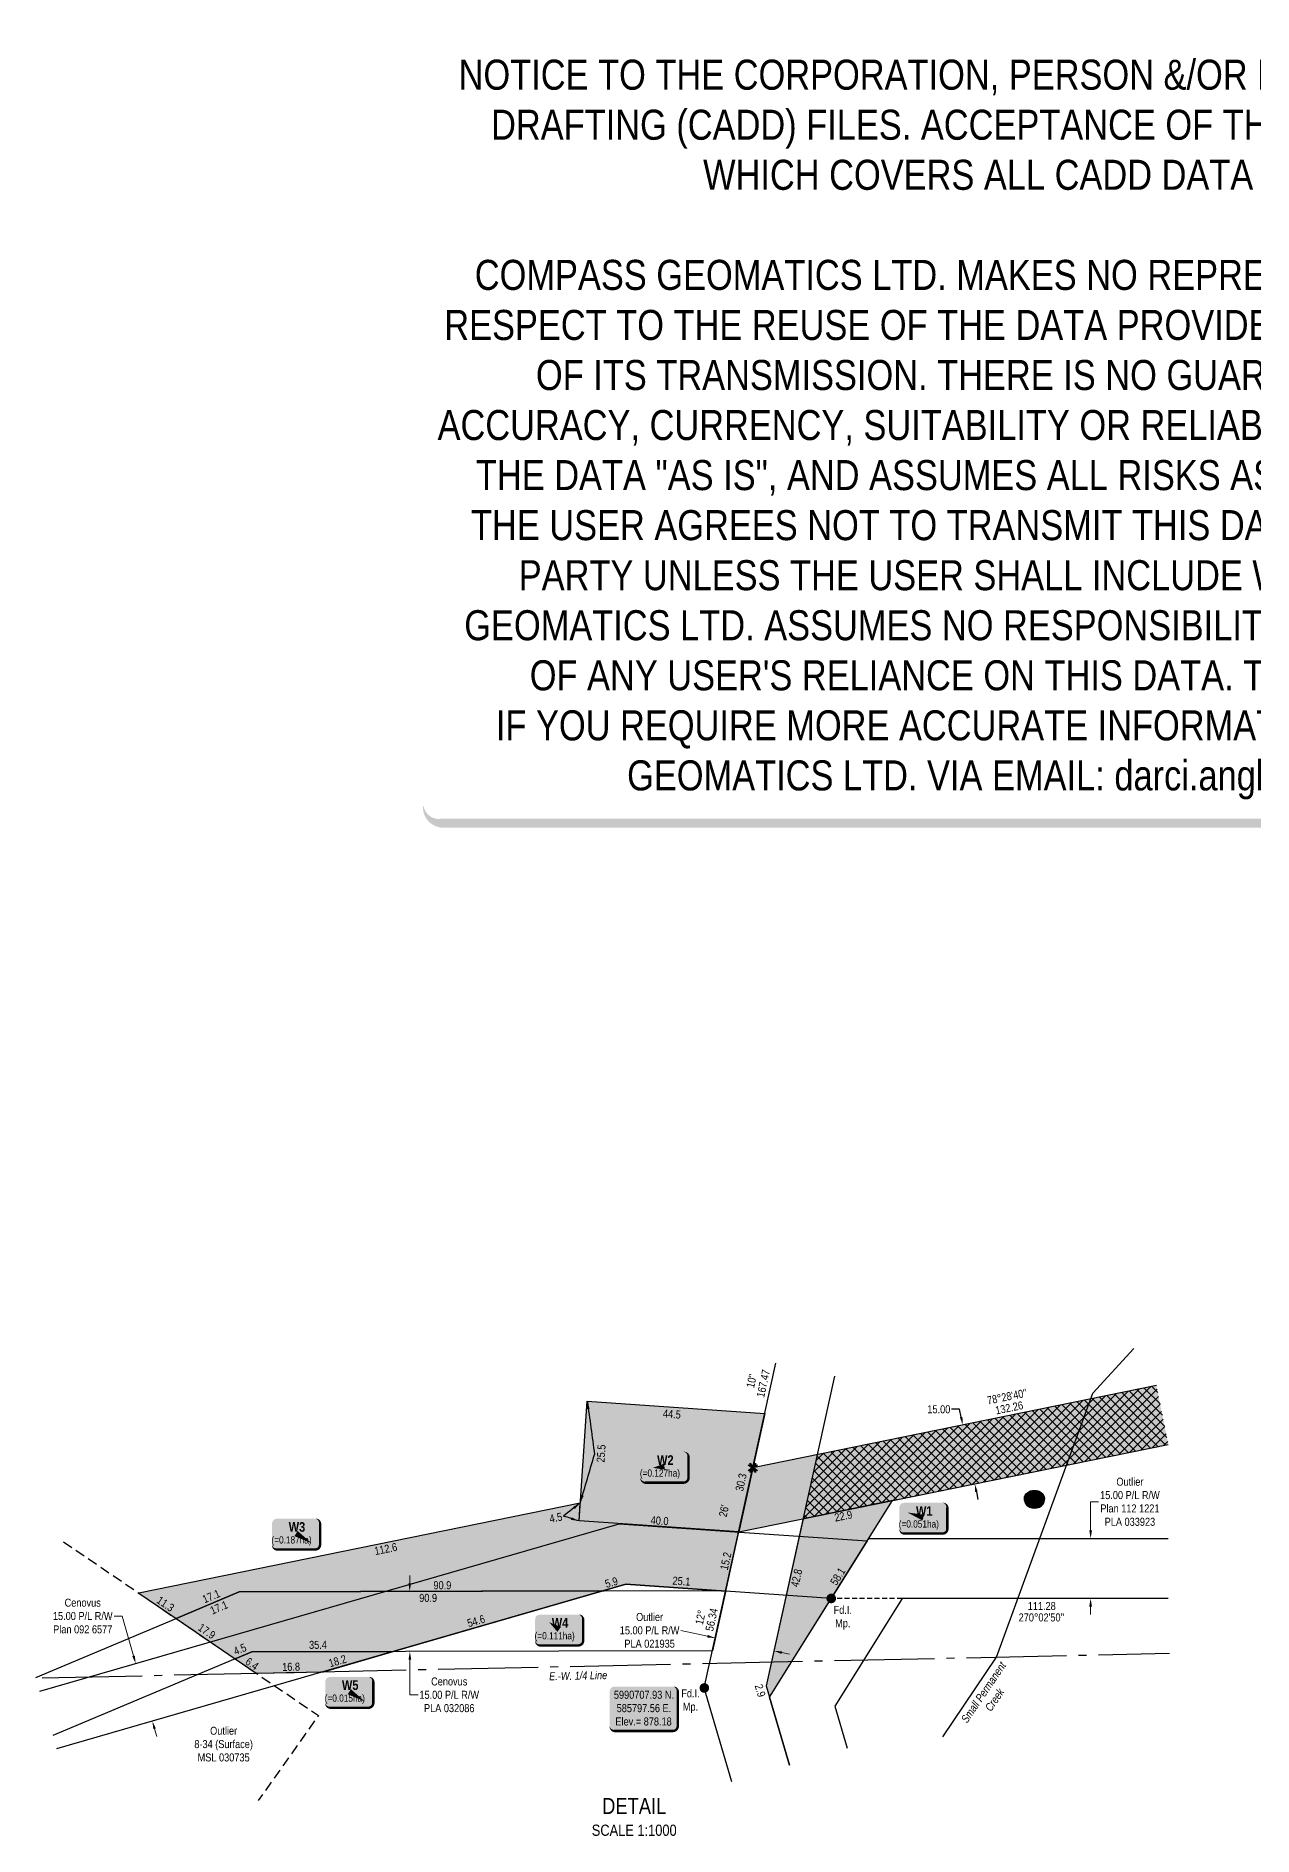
# Model space of a CAD drawing. Extents: x 583467 to 586907, y 5990577 to 5992825.
# Drawn here: x 583467 to 584987, y 5990577 to 5992825 of the extents above; entities that cross this region are included whole.
import ezdxf
from ezdxf.enums import TextEntityAlignment as Align

# ---------------------------------------------------------------- set-up
doc = ezdxf.new("R2010")
doc.units = 0
doc.header["$LTSCALE"] = 5
doc.header["$PDSIZE"] = 0.5
for name, pattern in [('foc-ACCESSROAD', [3.75, 2.5, -1.25]), ('foc-QUARTERLINE', [33, 25, -3, 2, -3]), ('foc-TRAV', [1.875, 1.25, -0.625]), ('foc-WHEELTRACKS', [2, 0.4, -1.6])]:
    doc.linetypes.add(name, pattern=pattern)
doc.layers.get('Defpoints').update_dxf_attribs({"color": 9})
for name, color, linetype in [('C-RW', 13, 'Continuous'), ('C-WS', 13, 'foc-ACCESSROAD'), ('DETAIL-T', 7, 'Continuous'), ('F-RW', 190, 'Continuous'), ('L-BD', 7, 'Continuous'), ('L-BD1', 253, 'Continuous'), ('L-MON', 1, 'Continuous'), ('L-MON-T', 1, 'Continuous'), ('L-QSEC', 8, 'foc-QUARTERLINE'), ('P-CROSSINGS', 250, 'Continuous'), ('P-PROPOSED', 10, 'Continuous'), ('P-PROPOSED-H', 21, 'Continuous'), ('P-TEMP-BLOCKS', 250, 'Continuous'), ('P-TEMP-BLUE-BORE-H', 131, 'Continuous'), ('P-TEMP-H', 41, 'Continuous'), ('P-TEMP-NO CUT-H', 104, 'Continuous'), ('P-TEMP_WORKSPACE', 46, 'Continuous'), ('P-TRAV', 4, 'foc-TRAV'), ('P-TXT', 4, 'Continuous'), ('P-WORKAREA', 113, 'Continuous'), ('P-WORKAREA-H', 111, 'Continuous'), ('P-WORKAREA-T', 113, 'Continuous'), ('T-WATER', 160, 'Continuous'), ('T-WATER-P3', 160, 'foc-WHEELTRACKS'), ('T-WATER-T', 170, 'Continuous')]:
    doc.layers.add(name, color=color, linetype=linetype)
for name, color, linetype, lineweight in [('C-RW-T', 13, 'Continuous', 9), ('C-WS-T', 13, 'Continuous', 9), ('F-RW-T', 190, 'Continuous', 9), ('P-TEMP-T', 46, 'Continuous', 18)]:
    doc.layers.add(name, color=color, linetype=linetype, lineweight=lineweight)
doc.layers.add('DISCLAIMER', color=7, linetype='Continuous', plot=False)
doc.styles.add('80', font='ARIALN.TTF', dxfattribs={"height": 10})
doc.styles.add('80CG', font='ARIALN.TTF', dxfattribs={"height": 10})
doc.styles.add('80L', font='ARIALN.TTF', dxfattribs={"height": 10})
doc.styles.add('BOLD', font='ARIALNB.TTF')
doc.styles.add('Crossing', font='ARIALN.TTF', dxfattribs={"height": 10})
doc.styles.add('foc-LtypeFont', font='ARIALN.TTF', dxfattribs={"height": 7.35})
doc.styles.add('TXT', font='ARIALN.TTF', dxfattribs={"height": 0.2})
doc.linetypes.add('foc-TOPO-flowdirection-NOLINE', pattern='A,0,[">",foc-LtypeFont,S=0.3,R=0,X=0,Y=-0.945],-20,[">",foc-LtypeFont,S=0.3,R=0,X=0,Y=-0.945],0', length=20)
doc.dimstyles.new('Compass 5 000', dxfattribs={"dimscale": 5, "dimtxt": 9, "dimasz": 2, "dimexe": 0.2, "dimexo": 0.0625, "dimgap": 0.5, "dimtad": 0, "dimtih": 1, "dimtoh": 1, "dimzin": 0, "dimdsep": 46, "dimtxsty": '80CG', "dimcen": 0.1, "dimse1": 1, "dimse2": 1, "dimclrd": 256, "dimclrt": 256, "dimaunit": 1, "dimadec": 4, "dimazin": 0, "dimtfac": 0.06, "dimtofl": 0, "dimtmove": 0, "dimatfit": 1, "dimfxl": 0.2, "dimtolj": 1, "dimtzin": 0, "dimlwd": -1, "dimarcsym": 0})

# ---------------------------------------------------------------- blocks, each defined once
blk = doc.blocks.new('fdia')
at = {"color": 255, "const_width": 1}
blk.add_lwpolyline([(-0.5, 0, 1), (0.5, 0, 1)], format="xyb", close=True, dxfattribs=at)
blk = doc.blocks.new('Fdiaa')
blk.add_blockref('fdia', (0, 0))
blk = doc.blocks.new('fdib')
at = {"color": 1, "const_width": 1.6}
blk.add_lwpolyline([(-0.4, 0, 1), (0.4, 0, 1)], format="xyb", close=True, dxfattribs=at)
at = {"color": 1}
blk.add_circle((0, 0), 0.8, dxfattribs=at)
blk = doc.blocks.new('Fdibb')
blk.add_blockref('fdib', (0, 0))
blk = doc.blocks.new('fdicc')
for name in ['Fdibb', 'Fdiaa']:
    blk.add_blockref(name, (0, 0))
blk = doc.blocks.new('FDI')
blk.add_blockref('fdicc', (0, 0))
blk = doc.blocks.new('TEMP')
h = blk.add_hatch(color=255)
h.dxf.hatch_style = 1
h.paths.add_polyline_path([(0, 0.25), (-0.67, 1.15), (-0.67, 0.67), (-1.15, 0.67), (-0.25, 0), (-1.15, -0.67), (-0.67, -0.67), (-0.67, -1.15), (0, -0.25), (0.67, -1.15), (0.67, -0.67), (1.15, -0.67), (0.25, 0), (1.15, 0.67), (0.67, 0.67), (0.67, 1.15)])
h.paths.add_polyline_path([(0.57, 0.85), (0.57, 0.57), (0.85, 0.57), (0.08, 0), (0.85, -0.57), (0.57, -0.57), (0.57, -0.85), (0, -0.08), (-0.57, -0.85), (-0.57, -0.57), (-0.85, -0.57), (-0.08, 0), (-0.85, 0.57), (-0.57, 0.57), (-0.57, 0.85), (0, 0.08)], flags=16)
h = blk.add_hatch(color=1)
h.dxf.hatch_style = 1
h.paths.add_polyline_path([(0, 0.08), (-0.57, 0.85), (-0.57, 0.57), (-0.85, 0.57), (-0.08, 0), (-0.85, -0.57), (-0.57, -0.57), (-0.57, -0.85), (0, -0.08), (0.57, -0.85), (0.57, -0.57), (0.85, -0.57), (0.08, 0), (0.85, 0.57), (0.57, 0.57), (0.57, 0.85)])
at = {"color": 1}
for p, q in [((-0.08, 0), (0.08, 0)), ((0, 0.08), (0, -0.08))]:
    blk.add_line(p, q, dxfattribs=at)
at = {"color": 255, "flags": 128}
blk.add_lwpolyline([(-0.25, 0), (-1.15, 0.67), (-0.67, 0.67), (-0.67, 1.15), (0, 0.25), (0.67, 1.15), (0.67, 0.67), (1.15, 0.67), (0.25, 0), (1.15, -0.67), (0.67, -0.67), (0.67, -1.15), (0, -0.25), (-0.67, -1.15), (-0.67, -0.67), (-1.15, -0.67)], close=True, dxfattribs=at)
at = {"color": 1, "flags": 128}
blk.add_lwpolyline([(-0.08, 0), (-0.85, 0.57), (-0.57, 0.57), (-0.57, 0.85), (0, 0.08), (0.57, 0.85), (0.57, 0.57), (0.85, 0.57), (0.08, 0), (0.85, -0.57), (0.57, -0.57), (0.57, -0.85), (0, -0.08), (-0.57, -0.85), (-0.57, -0.57), (-0.85, -0.57)], close=True, dxfattribs=at)
blk = doc.blocks.new('*D56')
at = {"layer": 'Defpoints', "color": 0, "transparency": 16777216}
for p in [(583606.3, 5990796.6), (583591.3, 5990792.2), (583627.1, 5990724.6)]:
    blk.add_point(p, dxfattribs=at)
at = {"layer": 'F-RW-T', "transparency": 16777216}
for p, q in [((583574.2, 5990851.5), (583564.2, 5990851.5)), ((583588.5, 5990801.8), (583574.2, 5990851.5)), ((583614.9, 5990710.6), (583617.7, 5990701))]:
    blk.add_line(p, q, dxfattribs=at)
for points in [[(583590.1, 5990802.3), (583586.9, 5990801.4), (583591.3, 5990792.2)], [(583616.5, 5990711.1), (583613.3, 5990710.2), (583612.1, 5990720.2)]]:
    blk.add_solid(points, dxfattribs=at)
at = {"layer": 'F-RW-T', "transparency": 16777216, "insert": (583525.1, 5990851.5), "char_height": 10, "attachment_point": 5, "style": '80CG'}
blk.add_mtext('\\A1;Cenovus\\P15.00 P/L R/W\\PPlan 092 6577', dxfattribs=at)
blk = doc.blocks.new('*D57')
at = {"layer": 'C-RW-T', "transparency": 16777216}
for p, q in [((584784.1, 5990958.4), (584784.1, 5990994.2)), ((584784.1, 5990994.2), (584794.1, 5990994.2)), ((584784.1, 5990863.4), (584784.1, 5990853.4))]:
    blk.add_line(p, q, dxfattribs=at)
for points in [[(584782.5, 5990958.4), (584785.8, 5990958.4), (584784.1, 5990948.4)], [(584782.4, 5990863.4), (584785.8, 5990863.4), (584784.1, 5990873.4)]]:
    blk.add_solid(points, dxfattribs=at)
at = {"layer": 'Defpoints', "color": 0, "transparency": 16777216}
for p in [(584812.9, 5990948.4), (584784.1, 5990873.4), (584812.9, 5990873.4)]:
    blk.add_point(p, dxfattribs=at)
at = {"layer": 'C-RW-T', "transparency": 16777216, "insert": (584833.2, 5990994.2), "char_height": 10, "attachment_point": 5, "style": '80CG'}
blk.add_mtext('\\A1;Outlier\\P15.00 P/L R/W\\PPlan 112 1221\\PPLA 033923', dxfattribs=at)
blk = doc.blocks.new('*D58')
at = {"layer": 'Defpoints', "color": 0, "transparency": 16777216}
for p in [(584624.4, 5991090.1), (584659.8, 5991097.3), (584674.7, 5991023.9)]:
    blk.add_point(p, dxfattribs=at)
at = {"layer": 'P-TXT', "transparency": 16777216}
for p, q in [((584620.4, 5991109.7), (584610.4, 5991109.7)), ((584622.4, 5991099.9), (584620.4, 5991109.7)), ((584641.4, 5991006.8), (584643.4, 5990997))]:
    blk.add_line(p, q, dxfattribs=at)
for points in [[(584624, 5991100.2), (584620.8, 5991099.6), (584624.4, 5991090.1)], [(584643, 5991007.2), (584639.7, 5991006.5), (584639.4, 5991016.6)]]:
    blk.add_solid(points, dxfattribs=at)
at = {"layer": 'P-TXT', "transparency": 16777216, "insert": (584594.5, 5991109.7), "char_height": 10, "attachment_point": 5, "style": '80CG'}
blk.add_mtext('\\A1;15.00', dxfattribs=at)
blk = doc.blocks.new('*D59')
at = {"layer": 'C-RW-T', "transparency": 16777216}
for p, q in [((584305.6, 5990826.3), (584272.3, 5990833.6)), ((584398.3, 5990805.8), (584408.1, 5990803.7))]:
    blk.add_line(p, q, dxfattribs=at)
for points in [[(584305.9, 5990827.9), (584305.2, 5990824.6), (584315.3, 5990824.1)], [(584398.7, 5990807.4), (584398, 5990804.2), (584388.6, 5990808)]]:
    blk.add_solid(points, dxfattribs=at)
at = {"layer": 'Defpoints', "color": 0, "transparency": 16777216}
for p in [(584385.9, 5991144.1), (584459.1, 5991128), (584388.6, 5990808)]:
    blk.add_point(p, dxfattribs=at)
at = {"layer": 'C-RW-T', "transparency": 16777216, "insert": (584233.2, 5990833.6), "char_height": 10, "attachment_point": 5, "style": '80CG'}
blk.add_mtext('\\A1;Outlier\\P15.00 P/L R/W\\PPLA 021935', dxfattribs=at)
blk = doc.blocks.new('*U60')
at = {"true_color": 0xff8aff}
h = blk.add_hatch(color=211, dxfattribs=at)
edge = h.paths.add_edge_path()
edge.add_line((-24, -20), (24, -20))
edge.add_arc((24, -14), 6, 270, 360)
edge.add_line((30, -14), (30, 12.5))
edge.add_arc((24, 12.5), 6, 0, 90)
edge.add_line((24, 18.5), (-24, 18.5))
edge.add_arc((-24, 12.5), 6, 90, 180)
edge.add_line((-30, 12.5), (-30, -14))
edge.add_arc((-24, -14), 6, 180, 270)
at = {"color": 250, "flags": 128}
blk.add_lwpolyline([(-24, -20, 3, 3, 0), (24, -20, 3, 3, 0.414214), (30, -14, 3, 3, 0), (30, 12.5, 3, 0, 0.414214), (24, 18.5, 0, 0, 0), (-24, 18.5, 0, 0, 0.414214), (-30, 12.5, 0, 0, 0), (-30, -14, 0, 3, 0.414214)], format="xyseb", close=True, dxfattribs=at)
at = {"flags": 128}
blk.add_lwpolyline([(-19.7, 6.3, 0, 7.5, 0), (0, 0, 0, 0, 0)], format="xyseb", dxfattribs=at)
at = {"color": 250}
for tag, p, height, style in [('TEMP_AREA_W1_001', (-9.2, 2.2), 12, 'BOLD'), ('ENTER_TEXT_001', (-30.7, -12.5), 9, '80')]:
    blk.add_attdef(tag, p, '', height=height, dxfattribs=dict(at, style=style))
blk = doc.blocks.new('*U61')
at = {"true_color": 0xff8aff}
h = blk.add_hatch(color=211, dxfattribs=at)
edge = h.paths.add_edge_path()
edge.add_line((-24, -20), (24, -20))
edge.add_arc((24, -14), 6, 270, 360)
edge.add_line((30, -14), (30, 12.5))
edge.add_arc((24, 12.5), 6, 0, 90)
edge.add_line((24, 18.5), (-24, 18.5))
edge.add_arc((-24, 12.5), 6, 90, 180)
edge.add_line((-30, 12.5), (-30, -14))
edge.add_arc((-24, -14), 6, 180, 270)
at = {"color": 250, "flags": 128}
blk.add_lwpolyline([(-24, -20, 3, 3, 0), (24, -20, 3, 3, 0.414214), (30, -14, 3, 3, 0), (30, 12.5, 3, 0, 0.414214), (24, 18.5, 0, 0, 0), (-24, 18.5, 0, 0, 0.414214), (-30, 12.5, 0, 0, 0), (-30, -14, 0, 3, 0.414214)], format="xyseb", close=True, dxfattribs=at)
at = {"flags": 128}
blk.add_lwpolyline([(-14.4, -1.5, 0, 7.5, 0), (0, 0, 0, 0, 0)], format="xyseb", dxfattribs=at)
at = {"color": 250}
for tag, p, height, style in [('TEMP_AREA_W1_001', (-9.2, 2.2), 12, 'BOLD'), ('ENTER_TEXT_001', (-30.7, -12.5), 9, '80')]:
    blk.add_attdef(tag, p, '', height=height, dxfattribs=dict(at, style=style))
blk = doc.blocks.new('*U51')
h = blk.add_hatch(color=254)
edge = h.paths.add_edge_path()
edge.add_line((-36.5, -28.5), (36.5, -28.5))
edge.add_arc((36.5, -22.5), 6, 270, 360)
edge.add_line((42.5, -22.5), (42.5, 21))
edge.add_arc((36.5, 21), 6, 0, 90)
edge.add_line((36.5, 27), (-36.5, 27))
edge.add_arc((-36.5, 21), 6, 90, 180)
edge.add_line((-42.5, 21), (-42.5, -22.5))
edge.add_arc((-36.5, -22.5), 6, 180, 270)
at = {"color": 1, "flags": 128}
blk.add_lwpolyline([(-36.5, -28.5, 3, 3, 0), (36.5, -28.5, 3, 3, 0.414214), (42.5, -22.5, 3, 3, 0), (42.5, 21, 3, 0, 0.414214), (36.5, 27, 0, 0, 0), (-36.5, 27, 0, 0, 0.414214), (-42.5, 21, 0, 0, 0), (-42.5, -22.5, 0, 3, 0.414214)], format="xyseb", close=True, dxfattribs=at)
blk.add_lwpolyline([(-40.9, -11.1, 0, 10, 0), (0, 0, 5, 5, 0)], format="xyseb", dxfattribs=at)
at = {"color": 1, "style": '80'}
blk.add_attdef('ENTER_TEXT_001', (-36, -5), '', height=10, dxfattribs=at)
blk = doc.blocks.new('xing2')
h = blk.add_hatch(color=50)
h.dxf.hatch_style = 1
edge = h.paths.add_edge_path()
edge.add_ellipse((0, 0), major_axis=(-12.5, 0), ratio=0.816297, start_angle=0, end_angle=360)
h = blk.add_hatch(color=250)
h.dxf.hatch_style = 1
edge = h.paths.add_edge_path()
edge.add_ellipse((0, -2), major_axis=(-12.5, 0), ratio=0.816297, start_angle=0, end_angle=180)
edge.add_line((12.5, -2), (12.5, 0))
edge.add_ellipse((0, 0), major_axis=(-12.5, 0), ratio=0.816297, start_angle=0, end_angle=180, ccw=False)
edge.add_line((-12.5, 0), (-12.5, -2))
at = {"color": 250}
blk.add_ellipse((0, 0), major_axis=(-12.5, 0), ratio=0.816297, dxfattribs=at)
blk.add_ellipse((0, -2), major_axis=(-12.5, 0), ratio=0.816297, start_param=0, end_param=3.141593, dxfattribs=at)
at = {"color": 250, "style": 'Crossing'}
blk.add_attdef('CROSSING', text='', height=9, dxfattribs=at).set_placement((0.1, 0), align=Align.MIDDLE_CENTER)
at = {"color": 250, "style": 'Crossing', "flags": 1}
for tag, p in [('DESCRIPTION', (0.1, -25.8)), ('OWNER', (0.1, -12.5)), ('LOCATION', (0.1, -39.3)), ('DWG_REF', (0.1, -52.8))]:
    blk.add_attdef(tag, text='', height=9, dxfattribs=at).set_placement(p, align=Align.MIDDLE_CENTER)
blk = doc.blocks.new('*U63')
h = blk.add_hatch(color=111)
edge = h.paths.add_edge_path()
edge.add_line((-24, -20), (24, -20))
edge.add_arc((24, -14), 6, 270, 360)
edge.add_line((30, -14), (30, 12.5))
edge.add_arc((24, 12.5), 6, 0, 90)
edge.add_line((24, 18.5), (-24, 18.5))
edge.add_arc((-24, 12.5), 6, 90, 180)
edge.add_line((-30, 12.5), (-30, -14))
edge.add_arc((-24, -14), 6, 180, 270)
at = {"color": 250, "flags": 128}
blk.add_lwpolyline([(-24, -20, 3, 3, 0), (24, -20, 3, 3, 0.414214), (30, -14, 3, 3, 0), (30, 12.5, 3, 0, 0.414214), (24, 18.5, 0, 0, 0), (-24, 18.5, 0, 0, 0.414214), (-30, 12.5, 0, 0, 0), (-30, -14, 0, 3, 0.414214)], format="xyseb", close=True, dxfattribs=at)
at = {"flags": 128}
blk.add_lwpolyline([(-12.5, 9, 0, 7.5, 0), (0, 0, 0, 0, 0)], format="xyseb", dxfattribs=at)
at = {"color": 250}
for tag, p, height, style in [('TEMP_AREA_W1_001', (-9.2, 2.2), 12, 'BOLD'), ('ENTER_TEXT_001', (-30.7, -12.5), 9, '80')]:
    blk.add_attdef(tag, p, '', height=height, dxfattribs=dict(at, style=style))
blk = doc.blocks.new('*U64')
at = {"true_color": 0xff8aff}
h = blk.add_hatch(color=211, dxfattribs=at)
edge = h.paths.add_edge_path()
edge.add_line((-24, -20), (24, -20))
edge.add_arc((24, -14), 6, 270, 360)
edge.add_line((30, -14), (30, 12.5))
edge.add_arc((24, 12.5), 6, 0, 90)
edge.add_line((24, 18.5), (-24, 18.5))
edge.add_arc((-24, 12.5), 6, 90, 180)
edge.add_line((-30, 12.5), (-30, -14))
edge.add_arc((-24, -14), 6, 180, 270)
at = {"color": 250, "flags": 128}
blk.add_lwpolyline([(-24, -20, 3, 3, 0), (24, -20, 3, 3, 0.414214), (30, -14, 3, 3, 0), (30, 12.5, 3, 0, 0.414214), (24, 18.5, 0, 0, 0), (-24, 18.5, 0, 0, 0.414214), (-30, 12.5, 0, 0, 0), (-30, -14, 0, 3, 0.414214)], format="xyseb", close=True, dxfattribs=at)
at = {"flags": 128}
blk.add_lwpolyline([(19.5, -12.3, 0, 7.5, 0), (0, 0, 0, 0, 0)], format="xyseb", dxfattribs=at)
at = {"color": 250}
for tag, p, height, style in [('TEMP_AREA_W1_001', (-9.2, 2.2), 12, 'BOLD'), ('ENTER_TEXT_001', (-30.7, -12.5), 9, '80')]:
    blk.add_attdef(tag, p, '', height=height, dxfattribs=dict(at, style=style))
blk = doc.blocks.new('Disclaimer_Legal')
at = {"layer": 'DISCLAIMER', "color": 254, "flags": 128}
blk.add_lwpolyline([(-3612.9, -1104.6, 37.5, 37.5, 0), (4096.1, -1104.6, 37.5, 37.5, 0.414214), (4171.1, -1029.6, 37.5, 37.5, 0), (4171.1, 2078.7, 37.5, 0, 0.414214), (4096.1, 2153.7, 0, 0, 0), (-3612.9, 2153.7, 0, 0, 0.414214), (-3687.9, 2078.7, 0, 0, 0), (-3687.9, -1029.6, 0, 37.5, 0.414214)], format="xyseb", close=True, dxfattribs=at)
at = {"layer": 'DISCLAIMER', "color": 254, "insert": (241.6, 533.9), "char_height": 125, "width": 7717.568, "attachment_point": 5, "style": '80'}
blk.add_mtext('NOTICE TO THE CORPORATION, PERSON &/OR PERSONS REGARDING THIS COMPUTER AIDED DESIGN AND DRAFTING (CADD) FILES. ACCEPTANCE OF THE CADD DATA IS BASED ON THE FOLLOWING DISCLAIMER WHICH COVERS ALL CADD DATA RECIEVED FROM COMPASS GEOMATICS LTD.\\P{\\fArial Narrow|b1|i0|c0|p34;DISCLAIMER}\\PCOMPASS GEOMATICS LTD. MAKES NO REPRESENTATION OR WARRANTIES, EXPRESS OR IMPLIED, WITH RESPECT TO THE REUSE OF THE DATA PROVIDED HEREWITH, REGARDLESS OF ITS FORMAT OR THE MEANS OF ITS TRANSMISSION. THERE IS NO GUARANTEE OR REPRESENTATION TO THE USER AS TO THE ACCURACY, CURRENCY, SUITABILITY OR RELIABILITY OF THIS DATA FOR ANY PURPOSE. THE USER ACCEPTS THE DATA "AS IS", AND ASSUMES ALL RISKS ASSOCIATED WITH ITS USE. BY ACCEPTANCE OF THIS DATA, THE USER AGREES NOT TO TRANSMIT THIS DATA OR PROVIDE ACCESS OR ANY PART OF IT TO ANOTHER PARTY UNLESS THE USER SHALL INCLUDE WITH THE DATA A COPY OF THIS DISCLAIMER. COMPASS GEOMATICS LTD. ASSUMES NO RESPONSIBILITY FOR ACTUAL OR CONSEQUENTIAL DAMAGE AS A RESULT OF ANY USER\'S RELIANCE ON THIS DATA. THIS CADD FILE IS FOR ILLUSTRATION PURPOSES ONLY.\\PIF YOU REQUIRE MORE ACCURATE INFORMATION, PLEASE CONTACT DARCI ANGLEHART AT COMPASS GEOMATICS LTD. VIA EMAIL: darci.anglehart@compassgeomatics.ca OR CELL: 506-961-7292', dxfattribs=at)
blk = doc.blocks.new('*D66')
at = {"layer": 'Defpoints', "color": 0, "transparency": 16777216}
for p in [(584011.8, 5990882.5), (583933.7, 5990807.2), (584012, 5990807.4)]:
    blk.add_point(p, dxfattribs=at)
at = {"layer": 'F-RW-T', "transparency": 16777216}
for p, q in [((583933.6, 5990892.3), (583933.5, 5990902.3)), ((583933.8, 5990797.2), (583933.9, 5990753.1)), ((583933.9, 5990753.1), (583943.9, 5990753.1))]:
    blk.add_line(p, q, dxfattribs=at)
for points in [[(583935.2, 5990892.3), (583931.9, 5990892.3), (583933.6, 5990882.3)], [(583935.4, 5990797.2), (583932.1, 5990797.2), (583933.7, 5990807.2)]]:
    blk.add_solid(points, dxfattribs=at)
at = {"layer": 'F-RW-T', "transparency": 16777216, "insert": (583982.9, 5990753.1), "char_height": 10, "attachment_point": 5, "style": '80CG'}
blk.add_mtext('\\A1;Cenovus\\P15.00 P/L R/W\\PPLA 032086', dxfattribs=at)

msp = doc.modelspace()

# ---------------------------------------------------------------- hatches: boundary and pattern name
at = {"layer": 'P-PROPOSED-H'}
h = msp.add_hatch(color=256, dxfattribs=at)
h.dxf.hatch_style = 1
h.paths.add_polyline_path([(584881.171, 5991065.94), (584866.196, 5991139.395), (584362.183, 5991036.644), (584344.518, 5990956.534)])
at = {"layer": 'P-TEMP-BLUE-BORE-H'}
msp.add_hatch(color=256, dxfattribs=at).paths.add_polyline_path([(584881.171, 5991065.94), (584866.196, 5991139.395), (584442.6, 5991053.038), (584424.935, 5990972.929)])
at = {"layer": 'P-TEMP-H'}
h = msp.add_hatch(color=256, dxfattribs=at)
h.dxf.hatch_style = 1
h.paths.add_polyline_path([(584344.518, 5990956.534), (584145.081, 5990970.29), (584155.398, 5991119.867), (584377.162, 5991104.572)])
h = msp.add_hatch(color=256, dxfattribs=at)
h.dxf.hatch_style = 1
h.paths.add_polyline_path([(584424.935, 5990972.929), (584378.927, 5990764.29), (584382.991, 5990750.369), (584536.626, 5990995.699)])
h = msp.add_hatch(color=256, dxfattribs=at)
h.dxf.hatch_style = 1
h.paths.add_polyline_path([(583641.634, 5990848.453), (583720.603, 5990881.634), (584174.926, 5990882.912), (584203.345, 5990891.127), (584328.341, 5990882.506), (584344.518, 5990956.534), (584145.081, 5990970.29), (584146.627, 5990992.7), (583595.012, 5990880.244)])
h = msp.add_hatch(color=256, dxfattribs=at)
h.dxf.hatch_style = 1
h.paths.add_polyline_path([(583715.487, 5990798.098), (583741.8, 5990780.129), (583825.692, 5990781.963), (583913.008, 5990807.202), (583736.251, 5990806.824)])
at = {"layer": 'P-TEMP-NO CUT-H', "ltscale": 2}
h = msp.add_hatch(dxfattribs=at)
h.set_pattern_fill('ANSI37', color=256, scale=2.498877)
h.set_pattern_definition([(45, (-384.174, 4823.824), (-5.61013842, 5.61013842), []), (135, (-384.174, 4823.824), (-5.61013842, -5.61013842), [])])
h.paths.add_polyline_path([(584881.171, 5991065.94), (584866.196, 5991139.395), (584442.6, 5991053.038), (584424.935, 5990972.929)])
at = {"layer": 'P-WORKAREA-H'}
h = msp.add_hatch(color=256, dxfattribs=at)
h.dxf.hatch_style = 1
h.paths.add_polyline_path([(583641.634, 5990848.453), (583715.487, 5990798.098), (583736.251, 5990806.824), (583913.008, 5990807.202), (584174.926, 5990882.912), (583720.603, 5990881.634)])

# ---------------------------------------------------------------- linework, layer by layer
at = {"layer": 'C-RW'}
for points in [[(584335.837, 5990644.269), (584301.553, 5990761.696), (584390.982, 5991167.243)], [(584464.223, 5991151.092), (584378.927, 5990764.29), (584407.831, 5990665.288)], [(584407.831, 5990665.288), (584382.991, 5990750.369), (584507.061, 5990948.489), (584881.153, 5990948.431)], [(584881.141, 5990873.431), (584548.582, 5990873.482), (584464.417, 5990739.084), (584479.825, 5990686.307)]]:
    msp.add_lwpolyline(points, dxfattribs=at)
at = {"layer": 'C-WS', "flags": 128}
msp.add_lwpolyline([(583501.028, 5990944.331), (583641.634, 5990848.453), (583715.487, 5990798.098), (583741.912, 5990780.053), (583819.555, 5990727.139), (583744.399, 5990620.951)], dxfattribs=at)
at = {"layer": 'F-RW'}
msp.add_lwpolyline([(583471.699, 5990757.672), (584195.27, 5990966.828), (584333.5, 5990957.294), (584505.161, 5990945.455), (584460.169, 5990873.414), (584328.341, 5990882.506), (584203.345, 5990891.127), (583492.516, 5990685.654)], dxfattribs=at)
at = {"layer": 'L-QSEC'}
msp.add_line((583474.309, 5990774.284), (584882.635, 5990805.06), dxfattribs=at)
at = {"layer": 'P-PROPOSED', "flags": 128}
msp.add_lwpolyline([(584866.196, 5991139.395), (584362.183, 5991036.644), (584344.518, 5990956.534), (584881.171, 5991065.94)], dxfattribs=at)
at = {"layer": 'P-TEMP_WORKSPACE'}
for points in [[(584344.518, 5990956.534), (584145.081, 5990970.29), (584155.398, 5991119.867), (584377.162, 5991104.572)], [(583641.634, 5990848.453), (583720.603, 5990881.634), (584174.926, 5990882.912), (584203.345, 5990891.127), (584328.341, 5990882.506), (584344.518, 5990956.534), (584145.081, 5990970.29), (584146.627, 5990992.7), (583595.012, 5990880.244)], [(583715.487, 5990798.098), (583741.8, 5990780.129), (583825.692, 5990781.963), (583913.008, 5990807.202), (583736.251, 5990806.824)]]:
    msp.add_lwpolyline(points, close=True, dxfattribs=at)
at = {"layer": 'P-TRAV', "flags": 128}
msp.add_lwpolyline([(584548.582, 5990873.482), (584460.098, 5990873.496)], dxfattribs=at)
at = {"layer": 'P-WORKAREA'}
msp.add_lwpolyline([(583641.634, 5990848.453), (583715.487, 5990798.098), (583736.251, 5990806.824), (583913.008, 5990807.202), (584174.926, 5990882.912), (583720.603, 5990881.634)], close=True, dxfattribs=at)
at = {"layer": 'T-WATER', "flags": 128}
msp.add_lwpolyline([(584599.312, 5990700.447), (584666.732, 5990799.962), (584786.764, 5991129.982), (584838.2, 5991185.7)], dxfattribs=at)
at = {"layer": 'T-WATER-P3', "linetype": 'foc-TOPO-flowdirection-NOLINE', "flags": 128}
msp.add_lwpolyline([(584599.312, 5990700.447), (584666.732, 5990799.962), (584786.764, 5991129.982), (584838.2, 5991185.7)], dxfattribs=at)

# ---------------------------------------------------------------- block references
at = {"layer": 'DISCLAIMER', "xscale": 0.2999999999999998, "yscale": 0.2999999999999998, "zscale": 0.2999999999999998}
msp.add_blockref('Disclaimer_Legal', (585056.865, 5992173.233), dxfattribs=at)
at = {"layer": 'L-MON', "xscale": 4.997753599999977, "yscale": 4.997753599999977, "zscale": 4.997753599999977}
msp.add_blockref('TEMP', (584362.183, 5991036.644), dxfattribs=at)
at = {"layer": 'P-CROSSINGS', "xscale": 0.99955072, "yscale": 0.99955072, "zscale": 0.99955072}
msp.add_blockref('xing2', (584713.899, 5990998.318), dxfattribs=at).add_auto_attribs({'CROSSING': 'X4'})
at = {"layer": 'P-TEMP-BLOCKS', "xscale": 0.99955072, "yscale": 0.99955072, "zscale": 0.99955072}
for name, p, values in [('*U61', (584251.772, 5991038.109), {'TEMP_AREA_W1_001': 'W2', 'ENTER_TEXT_001': '(=0.127ha)'}), ('*U64', (583791.57, 5990954.624), {'TEMP_AREA_W1_001': 'W3', 'ENTER_TEXT_001': '(=0.187ha)'}), ('*U60', (584575.172, 5990974.501), {'TEMP_AREA_W1_001': 'W1', 'ENTER_TEXT_001': '(=0.051ha)'}), ('*U63', (584120.237, 5990834.86), {'TEMP_AREA_W1_001': 'W4', 'ENTER_TEXT_001': '(=0.111ha)'}), ('*U64', (583858.091, 5990756.994), {'TEMP_AREA_W1_001': 'W5', 'ENTER_TEXT_001': '(=0.015ha)'})]:
    msp.add_blockref(name, p, dxfattribs=at).add_auto_attribs(values)

# ---------------------------------------------------------------- texts
at = {"layer": 'C-WS-T', "insert": (583701.097, 5990691.535), "char_height": 9.99551, "width": 78.95946, "attachment_point": 5, "style": '80CG'}
msp.add_mtext('\\A1;Outlier\\P8-34 (Surface)\\PMSL 030735', dxfattribs=at)
at = {"layer": 'DETAIL-T', "color": 3, "insert": (584214, 5990600.553), "char_height": 19.99101, "width": 105.45819, "attachment_point": 5, "style": '80CG'}
msp.add_mtext('DETAIL\\P{\\H0.7x;SCALE 1:1000}', dxfattribs=at)
at = {"layer": 'L-BD', "style": '80L'}
for s, p in [("10''", (584360.535, 5991145.214)), ('167.47', (584375.177, 5991141.985)), ("26'", (584326.019, 5990982.886)), ('56.34', (584310.632, 5990846.966)), ('12°', (584296.723, 5990850.033))]:
    msp.add_text(s, height=9.9955, rotation=77.5637, dxfattribs=at).set_placement(p, align=Align.MIDDLE)
at = {"layer": 'L-BD1', "style": '80L'}
for s, p in [("78°28'40''", (584679.551, 5991125.572)), ('132.26', (584682.396, 5991111.616))]:
    msp.add_text(s, height=9.9955, rotation=11.5227, dxfattribs=at).set_placement(p, align=Align.MIDDLE)
at = {"layer": 'L-QSEC', "insert": (584143.961, 5990776.968), "char_height": 9.99551, "width": 72.37306, "attachment_point": 5, "rotation": 1.251891, "style": '80CG'}
msp.add_mtext('\\A1;{\\fArial Narrow|b0|i1|c0|p34;E.-W. 1/4 Line}', dxfattribs=at)
at = {"layer": 'P-TEMP-T', "char_height": 9.9955, "attachment_point": 5, "style": '80CG'}
for s, insert, width, rotation in [('\\A1;44.5', (584261.097, 5991103.716), 21.91143, 356.054512), ('\\A1;25.5', (584172.649, 5991054.56), 21.91143, 86.054512), ('\\A1;30.3', (584347.48, 5991018.503), 21.84325, 77.564417), ('\\A1;4.5', (584116.073, 5990974.328), 15.54322, 11.522732), ('\\A1;40.0', (584245.719, 5990970.564), 21.87052, 356.054512), ('\\A1;22.9', (584475.204, 5990976.424), 21.87052, 11.522732), ('\\A1;112.6', (583903.633, 5990935.279), 28.21147, 11.522732), ('\\A1;15.2', (584328.372, 5990920.103), 21.84325, 77.564417), ('\\A1;42.8', (584416.772, 5990899.052), 15.45458, 77.564417), ('\\A1;58.1', (584468.343, 5990900.964), 21.87052, 58.010755), ('\\A1;17.1', (583685.583, 5990876.168), 21.84325, 22.790878), ('\\A1;90.9', (583974.36, 5990889.946), 21.87052, 0.161231), ('\\A1;5.9', (584185.513, 5990893.506), 15.50231, 16.122512), ('\\A1;25.1', (584272.996, 5990895.061), 21.84325, 356.054512), ('\\A1;11.3', (583628.441, 5990866.635), 21.84325, 325.851177), ('\\A1;6.4', (583736.518, 5990791.804), 15.45458, 325.851177), ('\\A1;16.8', (583785.375, 5990788.085), 21.87052, 1.251891), ('\\A1;18.2', (583843.407, 5990795.275), 21.87052, 16.122512), ('\\A1;2.9', (584371.299, 5990758.423), 15.50231, 286.275635)]:
    msp.add_mtext(s, dxfattribs=dict(at, insert=insert, width=width, rotation=rotation))
at = {"layer": 'P-WORKAREA-T', "char_height": 9.9955, "attachment_point": 5, "style": '80CG'}
for s, insert, width, rotation in [('\\A1;17.1', (583695.235, 5990862.13), 21.84325, 22.790878), ('\\A1;90.9', (583956.539, 5990874.109), 21.84325, 0.161231), ('\\A1;17.9', (583680.075, 5990832.473), 21.84325, 325.851177), ('\\A1;54.6', (584016.479, 5990845.273), 21.84325, 16.122512), ('\\A1;4.5', (583721.408, 5990809.995), 15.54322, 22.794022), ('\\A1;35.4', (583818.919, 5990815.473), 21.8228, 0.122602)]:
    msp.add_mtext(s, dxfattribs=dict(at, insert=insert, width=width, rotation=rotation))
at = {"layer": 'T-WATER-T', "insert": (584646.219, 5990759.122), "char_height": 10, "width": 88.40832, "attachment_point": 2, "rotation": 55.882527, "style": 'TXT'}
msp.add_mtext('{\\fArial Narrow|b0|i1|c0|p34;Small Permanent \\PCreek}', dxfattribs=at)

# ---------------------------------------------------------------- dimensions: what is measured, and where the dimension line sits
at = {"layer": 'C-RW-T', "color": 5}
dim = msp.add_linear_dim(base=(584784.115, 5990873.446), p1=(584812.931, 5990948.442), p2=(584812.92, 5990873.442), angle=269.991243, text='Outlier\\P15.00 P/L R/W\\PPlan 112 1221\\PPLA 033923', dimstyle='Compass 5 000', dxfattribs=at)
dim.commit()
dim.dimension.update_dxf_attribs({"geometry": '*D57', "text_midpoint": (584833.22, 5990994.164), "dimtype": 161})
at = {"layer": 'F-RW-T', "color": 5}
dim = msp.add_linear_dim(base=(583591.286, 5990792.24), p1=(583627.093, 5990724.555), p2=(583606.275, 5990796.573), angle=106.122512, text='Cenovus\\P15.00 P/L R/W\\PPlan 092 6577', dimstyle='Compass 5 000', dxfattribs=at)
dim.commit()
dim.dimension.update_dxf_attribs({"geometry": '*D56', "text_midpoint": (583525.074, 5990851.485), "dimtype": 161})
at = {"layer": 'F-RW-T'}
dim = msp.add_linear_dim(base=(583933.735, 5990807.246), p1=(584011.827, 5990882.453), p2=(584011.988, 5990807.414), angle=270.122602, text='Cenovus\\P15.00 P/L R/W\\PPLA 032086', dimstyle='Compass 5 000', dxfattribs=at)
dim.commit()
dim.dimension.update_dxf_attribs({"geometry": '*D66', "text_midpoint": (583982.937, 5990753.08), "dimtype": 161})
at = {"layer": 'P-TXT', "color": 6}
dim = msp.add_linear_dim(base=(584624.399, 5991090.101), p1=(584674.728, 5991023.853), p2=(584659.753, 5991097.308), angle=101.522732, text='15.00', dimstyle='Compass 5 000', dxfattribs=at)
dim.commit()
dim.dimension.update_dxf_attribs({"geometry": '*D58', "text_midpoint": (584594.466, 5991109.698), "dimtype": 161})

# ---------------------------------------------------------------- leaders
at = {"layer": 'P-TEMP-T', "path_type": 1}
for points in [[(584155.398, 5991119.867), (584164.361, 5991053.319)], [(584146.627, 5990992.7), (584164.361, 5991053.319)], [(584146.627, 5990992.7), (584125.59, 5990976.315)], [(584145.081, 5990970.29), (584125.59, 5990976.315)]]:
    msp.add_leader(points, dimstyle='Compass 5 000', override={"dimgap": 0.5, "dimtad": 0}, dxfattribs=at)

# ---------------------------------------------------------------- next in the draw order: texts
at = {"layer": 'L-BD', "insert": (584723.054, 5990869.022), "char_height": 9.9955, "width": 34.60696, "attachment_point": 2, "rotation": 359.9912, "style": '80L', "bg_fill": 3, "box_fill_scale": 1.15, "bg_fill_color": 256, "bg_fill_true_color": 256, "bg_fill_transparency": 0}
msp.add_mtext('111.28', dxfattribs=at)
at = {"layer": 'L-MON-T', "insert": (584474.49, 5990849.426), "char_height": 9.9955, "width": 22.03416, "attachment_point": 5, "style": '80CG', "bg_fill": 3, "box_fill_scale": 1.15, "bg_fill_color": 256, "bg_fill_true_color": 256, "bg_fill_transparency": 0}
msp.add_mtext('\\A1;Fd.I.\\PMp.', dxfattribs=at)
at = {"layer": 'L-MON-T', "insert": (584284.224, 5990745.12), "char_height": 9.9955, "width": 22.03416, "attachment_point": 5, "style": '80CG', "bg_fill": 2}
msp.add_mtext('\\A1;Fd.I.\\PMp.', dxfattribs=at)

# ---------------------------------------------------------------- next in the draw order: linework, layer by layer
at = {"layer": 'F-RW'}
msp.add_lwpolyline([(583466.711, 5990774.927), (583641.634, 5990848.453), (583720.603, 5990881.634), (584328.378, 5990883.344), (584311.776, 5990808.055), (583736.251, 5990806.824), (583715.487, 5990798.098), (583668.783, 5990778.452), (583487.683, 5990702.376)], dxfattribs=at)
at = {"layer": 'P-TEMP_WORKSPACE'}
msp.add_lwpolyline([(584424.935, 5990972.929), (584378.927, 5990764.29), (584382.991, 5990750.369), (584536.626, 5990995.699)], close=True, dxfattribs=at)

# ---------------------------------------------------------------- next in the draw order: block references
at = {"layer": 'DETAIL-T'}
ref = msp.add_blockref('*U51', (584225.869, 5990736.453), dxfattribs=dict(at, xscale=0.99955072, yscale=0.99955072, zscale=0.99955072))
ref.add_attrib('ENTER_TEXT_001', '5990707.93 N.', (584188.566, 5990748.221), dxfattribs={"layer": '0', "color": 1, "height": 9.99551, "style": '80'})
ref.add_attrib('ENTER_TEXT_002', '585797.56 E.', (584192.064, 5990731.52), dxfattribs={"layer": '0', "color": 1, "height": 9.99551, "style": '80'})
ref.add_attrib('ENTER_TEXT_003', 'Elev.= 878.18', (584190.496, 5990714.82), dxfattribs={"layer": '0', "color": 1, "height": 9.99551, "style": '80'})
at = {"layer": 'L-MON', "xscale": 4.997753599999977, "yscale": 4.997753599999977, "zscale": 4.997753599999977}
for p in [(584460.098, 5990873.496), (584301.553, 5990761.696)]:
    msp.add_blockref('FDI', p, dxfattribs=at)

# ---------------------------------------------------------------- next in the draw order: texts
at = {"layer": 'L-BD', "insert": (584722.575, 5990854.779), "char_height": 9.99551, "width": 57.03492, "attachment_point": 2, "rotation": 359.9912, "style": '80L', "bg_fill": 3, "box_fill_scale": 1.15, "bg_fill_color": 256, "bg_fill_true_color": 256, "bg_fill_transparency": 0}
msp.add_mtext("270°02'50''", dxfattribs=at)

# ---------------------------------------------------------------- next in the draw order: dimensions: what is measured, and where the dimension line sits
at = {"layer": 'C-RW-T', "color": 5}
dim = msp.add_linear_dim(base=(584388.558, 5990807.967), p1=(584385.882, 5991144.112), p2=(584459.122, 5991127.961), angle=347.564417, text='Outlier\\P15.00 P/L R/W\\PPLA 021935', dimstyle='Compass 5 000', dxfattribs=at)
dim.commit()
dim.dimension.update_dxf_attribs({"geometry": '*D59', "text_midpoint": (584233.249, 5990833.596), "dimtype": 161})

doc.saveas('drawing.dxf')
